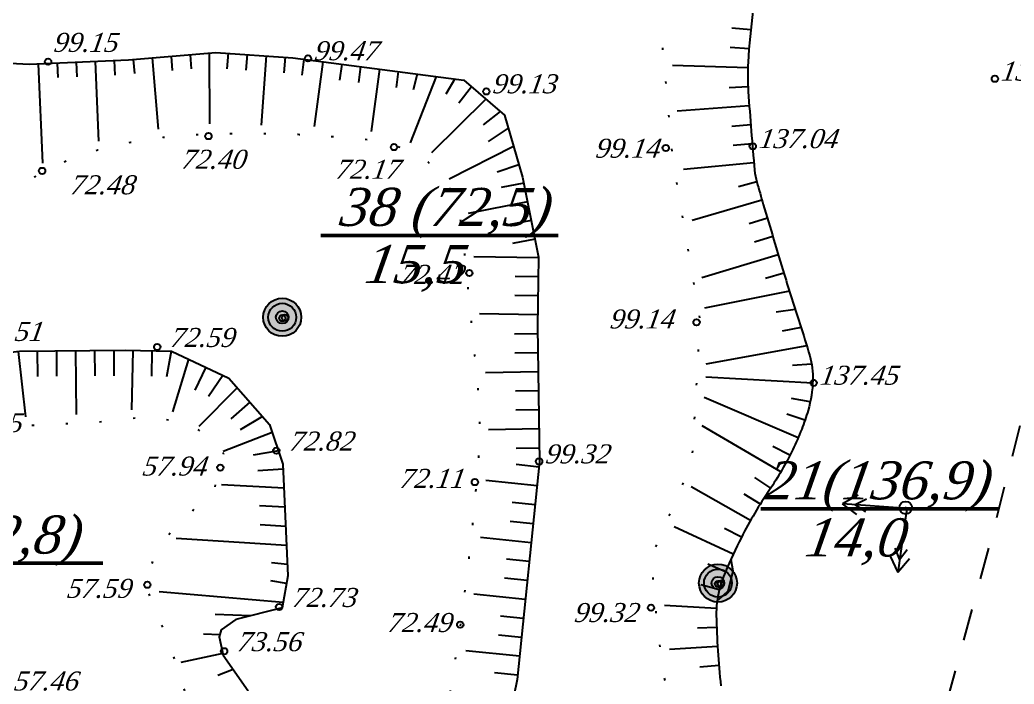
# Model space of a CAD drawing. Header units: millimetres. Extents: x 1400 to 7029, y -1119 to 1612.
# Drawn here: x 3256.32 to 3303.33, y 1404.72 to 1436.14 of the extents above; entities that cross this region are included whole.
import ezdxf

# ---------------------------------------------------------------- set-up
doc = ezdxf.new("R2010")
doc.units = ezdxf.units.MM
doc.set_wipeout_variables(frame=1)
doc.linetypes.add('ADOT1', pattern=[1.6, 0.1, -1.5])
doc.linetypes.add('AHIDDEN2', pattern=[3, 1.5, -1.5])
for name, color, linetype in [('01_Горизонт_44', 7, 'Continuous'), ('01_Горизонт_58', 7, 'Continuous'), ('01_Горизонт_72', 7, 'Continuous'), ('01_Горизонт_86', 7, 'Continuous'), ('01_Північ', 7, 'Continuous'), ('02_Горизонт_100', 7, 'Continuous'), ('02_Горизонт_112', 7, 'Continuous'), ('НАДЗЕМКА', 7, 'Continuous'), ('ПИКЕТЫ', 7, 'Continuous'), ('РАСТИТ', 7, 'Continuous'), ('Скважины', 7, 'Continuous')]:
    doc.layers.add(name, color=color, linetype=linetype)
doc.styles.add('universw', font='timesi.ttf', dxfattribs={"oblique": 10})

# ---------------------------------------------------------------- blocks, each defined once
blk = doc.blocks.new('108')
at = {"color": 0, "linetype": 'Continuous', "lineweight": 0}
blk.add_wipeout([(0.506, -0.115), (0.515, -0.061), (0.519, -0.007), (0.517, 0.047), (0.509, 0.101), (0.496, 0.154), (0.477, 0.205), (0.453, 0.253), (0.424, 0.299), (0.39, 0.342), (0.352, 0.381), (0.31, 0.416), (0.265, 0.446), (0.217, 0.471), (0.166, 0.491), (0.114, 0.506), (0.06, 0.515), (0.006, 0.519), (-0.048, 0.517), (-0.102, 0.509), (-0.155, 0.496), (-0.206, 0.477), (-0.255, 0.453), (-0.301, 0.424), (-0.343, 0.39), (-0.382, 0.352), (-0.417, 0.31), (-0.447, 0.265), (-0.472, 0.217), (-0.493, 0.166), (-0.507, 0.114), (-0.517, 0.06), (-0.52, 0.006), (-0.518, -0.048), (-0.51, -0.102), (-0.497, -0.155), (-0.478, -0.206), (-0.454, -0.255), (-0.425, -0.301), (-0.391, -0.343), (-0.353, -0.382), (-0.311, -0.417), (-0.266, -0.447), (-0.218, -0.472), (-0.167, -0.493), (-0.115, -0.507), (-0.061, -0.517), (-0.007, -0.52), (0.047, -0.518), (0.101, -0.51), (0.154, -0.497), (0.205, -0.478), (0.253, -0.454), (0.299, -0.425), (0.342, -0.391), (0.381, -0.353), (0.416, -0.311), (0.446, -0.266), (0.471, -0.218), (0.492, -0.167)], dxfattribs=at)
at = {"linetype": 'Continuous'}
h = blk.add_hatch(color=0, dxfattribs=at)
edge = h.paths.add_edge_path()
edge.add_arc((0, 0), 0.0196, 0, 360)
at = {"color": 0, "linetype": 'Continuous'}
for radius in [0.5, 0.0196]:
    blk.add_circle((0, 0), radius, dxfattribs=at)
blk = doc.blocks.new('115_3')
at = {"color": 0, "linetype": 'Continuous'}
for p, q in [((0, 0), (5.1, 0)), ((3.223, 0.492), (4.098, 0)), ((3.223, -0.492), (4.098, 0)), ((3.907, 0.759), (5.1, 0)), ((3.907, -0.759), (5.1, 0))]:
    blk.add_line(p, q, dxfattribs=at)

msp = doc.modelspace()

# ---------------------------------------------------------------- hatches: boundary and pattern name
at = {"layer": 'Скважины', "linetype": 'Continuous'}
for color, points in [(3, [(3269.6207, 1422.0718, 1), (3267.8207, 1422.0718, 1)]), (3, [(3269.0207, 1422.0718, 1), (3268.4207, 1422.0718, 1)]), (0, [(3290.2285, 1409.495, 1), (3288.4285, 1409.495, 1)]), (7, [(3289.6285, 1409.495, 1), (3289.0285, 1409.495, 1)])]:
    msp.add_hatch(color=color, dxfattribs=at).paths.add_polyline_path(points)

# ---------------------------------------------------------------- linework, layer by layer
at = {"layer": '01_Горизонт_58', "color": 0, "linetype": 'Continuous'}
for p, q in [((3256.2304, 1420.46), (3256.5821, 1417.3578)), ((3257.1344, 1420.4757), (3257.1454, 1419.2758)), ((3258.0389, 1420.484), (3258.0499, 1419.2841)), ((3258.9434, 1420.4923), (3258.9711, 1417.4695)), ((3259.8479, 1420.5006), (3259.8589, 1419.3006)), ((3260.7524, 1420.5089), (3260.7633, 1419.3089)), ((3261.6568, 1420.5063), (3261.5983, 1417.6985)), ((3262.5611, 1420.4874), (3262.5361, 1419.2877)), ((3263.4654, 1420.4686), (3263.2457, 1419.2564)), ((3264.2852, 1420.0916), (3263.5377, 1417.5959)), ((3265.1026, 1419.7041), (3264.5885, 1418.6198)), ((3265.9199, 1419.3167), (3265.2286, 1418.3164)), ((3266.5898, 1418.7341), (3264.7737, 1416.9099)), ((3267.1858, 1418.0537), (3266.2831, 1417.263)), ((3267.7818, 1417.3733), (3266.7358, 1416.7462)), ((3268.2447, 1416.6159), (3265.9224, 1415.7263)), ((3268.5373, 1415.76), (3267.342, 1415.5468)), ((3268.7675, 1414.8923), (3267.5703, 1414.8019)), ((3268.8077, 1413.9887), (3265.8421, 1414.1379)), ((3268.848, 1413.085), (3267.6436, 1413.1568)), ((3268.8882, 1412.1814), (3267.6838, 1412.2545)), ((3268.9285, 1411.2778), (3263.712, 1411.6131)), ((3268.9687, 1410.3741), (3268.2143, 1410.4563)), ((3268.9263, 1409.4761), (3268.1884, 1409.6104)), ((3268.7643, 1408.5862), (3262.9051, 1409.0907)), ((3267.215, 1407.9549), (3265.5546, 1408.0041)), ((3265.7665, 1407.0466), (3264.9949, 1407.0762)), ((3265.9086, 1406.1631), (3263.9211, 1405.7442)), ((3266.4009, 1405.411), (3265.6813, 1405.1305))]:
    msp.add_line(p, q, dxfattribs=at)
at = {"layer": '01_Горизонт_58', "color": 0, "linetype": 'ADOT1', "flags": 128}
msp.add_lwpolyline([(3246.5929, 1328.3785), (3247.0099, 1331.4339), (3248.3724, 1336.9337), (3249.9871, 1342.7861), (3250.5988, 1344.8693), (3253.1649, 1353.4763), (3255.0119, 1359.0825), (3256.1485, 1366.3209), (3257.5748, 1373.3798), (3259.1376, 1380.2633), (3262.4856, 1390.5925), (3263.6223, 1395.2052), (3264.4037, 1399.605), (3264.5457, 1403.0822), (3263.4104, 1406.5944), (3262.2738, 1409.362), (3262.7, 1410.8523), (3263.6946, 1412.2716), (3265.4705, 1413.7618), (3265.9678, 1415.6069), (3264.547, 1416.9552), (3262.4869, 1417.381), (3260.0006, 1417.0972), (3253.8913, 1416.8133), (3252.3995, 1416.3875), (3247.2848, 1415.394), (3244.4259, 1414.6959), (3241.7264, 1415.6185), (3238.7428, 1418.2441), (3236.3986, 1421.2956), (3233.9122, 1426.405), (3232.2784, 1429.4565), (3226.986, 1438.9658), (3225.2101, 1441.8753), (3225.7071, 1447.0696)], dxfattribs=at)
at = {"layer": '01_Горизонт_58', "color": 0, "linetype": 'Continuous', "flags": 128}
msp.add_lwpolyline([(3225.716, 1447.0072), (3227.5717, 1444.2059), (3233.0978, 1433.7831), (3239.5628, 1422.1071), (3241.7106, 1420.1797), (3243.4943, 1419.3796), (3250.2289, 1419.7797), (3256.3014, 1420.4681), (3261.293, 1420.5138), (3263.4911, 1420.4681), (3266.193, 1419.1872), (3268.1164, 1416.9913), (3268.7575, 1415.1157), (3268.9925, 1409.8399), (3268.7178, 1408.3302), (3266.5196, 1407.7813), (3265.8327, 1407.2781), (3265.7411, 1406.9578), (3265.9243, 1406.0886), (3267.115, 1404.396)], dxfattribs=at)
at = {"layer": '01_Горизонт_58', "color": 7, "linetype": 'Continuous'}
for centre in [(3262.8103, 1420.6665), (3268.4443, 1415.7645), (3265.7923, 1414.9605), (3262.3423, 1409.4165), (3268.5763, 1408.3665), (3265.9753, 1406.2755)]:
    msp.add_circle(centre, 0.15, dxfattribs=at)
at = {"layer": '01_Горизонт_72', "linetype": 'Continuous'}
for p, q in [((3264.3635, 1434.494), (3264.4204, 1433.8274)), ((3265.2605, 1434.5705), (3265.275, 1431.2264)), ((3266.1582, 1434.5586), (3266.1073, 1433.8245)), ((3267.0564, 1434.4963), (3267.0054, 1433.7622)), ((3257.1759, 1434.0619), (3257.3776, 1429.3669)), ((3258.0753, 1434.1005), (3258.1048, 1433.4139)), ((3258.9748, 1434.1392), (3259.0043, 1433.4525)), ((3259.8742, 1434.1778), (3260.0364, 1430.4038)), ((3260.7737, 1434.2165), (3260.8032, 1433.5298)), ((3261.6725, 1434.2645), (3261.7293, 1433.598)), ((3262.5695, 1434.341), (3262.8573, 1430.9658)), ((3263.4665, 1434.4175), (3263.5234, 1433.751)), ((3267.9545, 1434.434), (3267.7277, 1431.1646)), ((3268.8526, 1434.3717), (3268.8013, 1433.6326)), ((3269.7475, 1434.2772), (3269.6487, 1433.5218)), ((3270.6401, 1434.1605), (3270.2391, 1431.0924)), ((3271.5328, 1434.0438), (3271.4341, 1433.2885)), ((3272.4255, 1433.9272), (3272.3268, 1433.1718)), ((3273.3182, 1433.8105), (3272.9328, 1430.8623)), ((3274.2108, 1433.6938), (3274.1121, 1432.9384)), ((3275.1035, 1433.5771), (3274.9121, 1432.8339)), ((3275.9962, 1433.4605), (3274.7685, 1430.3314)), ((3276.8889, 1433.3438), (3276.4577, 1432.6319)), ((3277.6704, 1432.9798), (3277.0722, 1432.2028)), ((3278.3505, 1432.3898), (3275.7883, 1429.8533)), ((3279.0305, 1431.7999), (3278.2278, 1431.1794)), ((3279.4104, 1431.0172), (3278.4603, 1430.387)), ((3279.6638, 1430.1534), (3276.6207, 1428.6059)), ((3279.9173, 1429.2895), (3278.8879, 1428.9297)), ((3280.1462, 1428.4196), (3279.0732, 1428.2048)), ((3280.3229, 1427.5369), (3277.5153, 1426.9748)), ((3280.4996, 1426.6541), (3279.4267, 1426.4393)), ((3280.6764, 1425.7714), (3279.6034, 1425.5566)), ((3280.8457, 1424.8879), (3277.7812, 1424.9344)), ((3280.8321, 1423.9878), (3279.7393, 1424.0044)), ((3280.8184, 1423.0876), (3279.7257, 1423.1042)), ((3280.8048, 1422.1874), (3278.056, 1422.2291)), ((3280.8005, 1421.2873), (3279.7064, 1421.2707)), ((3280.8142, 1420.3871), (3279.72, 1420.3705)), ((3280.8278, 1419.487), (3278.335, 1419.4491)), ((3280.8415, 1418.5868), (3279.7474, 1418.5702)), ((3280.8552, 1417.6866), (3279.761, 1417.67)), ((3280.8688, 1416.7865), (3278.482, 1416.7502)), ((3280.8825, 1415.8863), (3279.7884, 1415.8697)), ((3280.8647, 1414.9875), (3279.7839, 1415.0994)), ((3280.772, 1414.092), (3278.3479, 1414.3431)), ((3280.6792, 1413.1966), (3279.5984, 1413.3085)), ((3280.5865, 1412.3011), (3279.5057, 1412.413)), ((3280.4938, 1411.4056), (3278.0915, 1411.6544)), ((3280.401, 1410.5101), (3279.3202, 1410.6221)), ((3280.3083, 1409.6147), (3279.2275, 1409.7266)), ((3280.2156, 1408.7192), (3277.7762, 1408.9718)), ((3280.1228, 1407.8237), (3279.042, 1407.9356)), ((3280.0301, 1406.9282), (3278.9493, 1407.0401)), ((3279.9374, 1406.0327), (3277.402, 1406.2953)), ((3279.8446, 1405.1373), (3278.7638, 1405.2492))]:
    msp.add_line(p, q, dxfattribs=at)
at = {"layer": '01_Горизонт_72', "linetype": 'Continuous', "flags": 128}
msp.add_lwpolyline([(3244.5508, 1446.4994), (3245.3849, 1445.5947), (3246.1261, 1444.4964), (3246.9414, 1441.6828), (3248.3845, 1437.2187), (3249.7466, 1434.4471), (3251.9157, 1434.2959), (3256.7585, 1434.044), (3261.4499, 1434.2455), (3265.5865, 1434.5983), (3269.2186, 1434.3463), (3277.3151, 1433.2881), (3279.232, 1431.6251), (3280.0896, 1428.7023), (3280.8463, 1424.9228), (3280.7958, 1421.5968), (3280.8921, 1415.2526), (3279.8245, 1404.9428), (3277.9739, 1395.8417), (3277.1865, 1392.8217)], dxfattribs=at)
at = {"layer": '01_Горизонт_72', "color": 7, "linetype": 'Continuous'}
for centre in [(3257.6488, 1434.1622), (3269.94, 1434.3178), (3278.3734, 1432.7533), (3265.2338, 1430.6418), (3274.0037, 1430.1212), (3257.3663, 1428.9983), (3277.5711, 1424.1632), (3280.8709, 1415.2453), (3277.8316, 1414.2721), (3277.1385, 1407.5262)]:
    msp.add_circle(centre, 0.15, dxfattribs=at)
at = {"layer": '01_Горизонт_86', "linetype": 'Continuous'}
for p, q in [((3264.3635, 1434.494), (3264.4204, 1433.8274)), ((3265.2605, 1434.5705), (3265.275, 1431.2264)), ((3266.1582, 1434.5586), (3266.1073, 1433.8245)), ((3267.0564, 1434.4963), (3267.0054, 1433.7622)), ((3257.1759, 1434.0619), (3257.3776, 1429.3669)), ((3258.0753, 1434.1005), (3258.1048, 1433.4139)), ((3258.9748, 1434.1392), (3259.0043, 1433.4525)), ((3259.8742, 1434.1778), (3260.0364, 1430.4038)), ((3260.7737, 1434.2165), (3260.8032, 1433.5298)), ((3261.6725, 1434.2645), (3261.7293, 1433.598)), ((3262.5695, 1434.341), (3262.8573, 1430.9658)), ((3263.4665, 1434.4175), (3263.5234, 1433.751)), ((3267.9545, 1434.434), (3267.7277, 1431.1646)), ((3268.8526, 1434.3717), (3268.8013, 1433.6326)), ((3269.7475, 1434.2772), (3269.6487, 1433.5218)), ((3270.6401, 1434.1605), (3270.2391, 1431.0924)), ((3271.5328, 1434.0438), (3271.4341, 1433.2885)), ((3272.4255, 1433.9272), (3272.3268, 1433.1718)), ((3273.3182, 1433.8105), (3272.9328, 1430.8623)), ((3274.2108, 1433.6938), (3274.1121, 1432.9384)), ((3275.1035, 1433.5771), (3274.9121, 1432.8339)), ((3275.9962, 1433.4605), (3274.7685, 1430.3314)), ((3276.8889, 1433.3438), (3276.4577, 1432.6319)), ((3277.6704, 1432.9798), (3277.0722, 1432.2028)), ((3278.3505, 1432.3898), (3275.7883, 1429.8533)), ((3279.0305, 1431.7999), (3278.2278, 1431.1794)), ((3279.4104, 1431.0172), (3278.4603, 1430.387)), ((3279.6638, 1430.1534), (3276.6207, 1428.6059)), ((3279.9173, 1429.2895), (3278.8879, 1428.9297)), ((3280.1462, 1428.4196), (3279.0732, 1428.2048)), ((3280.3229, 1427.5369), (3277.5153, 1426.9748)), ((3280.4996, 1426.6541), (3279.4267, 1426.4393)), ((3280.6764, 1425.7714), (3279.6034, 1425.5566)), ((3280.8457, 1424.8879), (3277.7812, 1424.9344)), ((3280.8321, 1423.9878), (3279.7393, 1424.0044)), ((3280.8184, 1423.0876), (3279.7257, 1423.1042)), ((3280.8048, 1422.1874), (3278.056, 1422.2291)), ((3280.8005, 1421.2873), (3279.7064, 1421.2707)), ((3280.8142, 1420.3871), (3279.72, 1420.3705)), ((3280.8278, 1419.487), (3278.335, 1419.4491)), ((3280.8415, 1418.5868), (3279.7474, 1418.5702)), ((3280.8552, 1417.6866), (3279.761, 1417.67)), ((3280.8688, 1416.7865), (3278.482, 1416.7502)), ((3280.8825, 1415.8863), (3279.7884, 1415.8697)), ((3280.8647, 1414.9875), (3279.7839, 1415.0994)), ((3280.772, 1414.092), (3278.3479, 1414.3431)), ((3280.6792, 1413.1966), (3279.5984, 1413.3085)), ((3280.5865, 1412.3011), (3279.5057, 1412.413)), ((3280.4938, 1411.4056), (3278.0915, 1411.6544)), ((3280.401, 1410.5101), (3279.3202, 1410.6221)), ((3280.3083, 1409.6147), (3279.2275, 1409.7266)), ((3280.2156, 1408.7192), (3277.7762, 1408.9718)), ((3280.1228, 1407.8237), (3279.042, 1407.9356)), ((3280.0301, 1406.9282), (3278.9493, 1407.0401)), ((3279.9374, 1406.0327), (3277.402, 1406.2953)), ((3279.8446, 1405.1373), (3278.7638, 1405.2492))]:
    msp.add_line(p, q, dxfattribs=at)
at = {"layer": '01_Горизонт_86', "linetype": 'Continuous', "flags": 128}
msp.add_lwpolyline([(3244.5508, 1446.4994), (3245.3849, 1445.5947), (3246.1261, 1444.4964), (3246.9414, 1441.6828), (3248.3845, 1437.2187), (3249.7466, 1434.4471), (3251.9157, 1434.2959), (3256.7585, 1434.044), (3261.4499, 1434.2455), (3265.5865, 1434.5983), (3269.2186, 1434.3463), (3277.3151, 1433.2881), (3279.232, 1431.6251), (3280.0896, 1428.7023), (3280.8463, 1424.9228), (3280.7958, 1421.5968), (3280.8921, 1415.2526), (3279.8245, 1404.9428), (3277.9739, 1395.8417), (3277.1865, 1392.8217)], dxfattribs=at)
at = {"layer": '01_Горизонт_86', "linetype": 'ADOT1', "flags": 128}
msp.add_lwpolyline([(3274.6316, 1393.3015, 0.0020134), (3274.9897, 1394.8329, 0.0089126), (3275.0631, 1395.1805, 0.0048449), (3276.0906, 1400.8161, 0.0050339), (3276.9722, 1406.2586, 0.0183134), (3277.9983, 1415.229, 0.0439116), (3277.9587, 1419.0003, 0.0003073), (3277.8183, 1420.4161, 0.0001973), (3277.5973, 1422.6209, 0.000379), (3277.4536, 1424.0383, 0.0002643), (3277.245, 1426.0703, 0.0905494), (3276.6254, 1428.1972, 0.1225295), (3275.5537, 1429.4493, 0.0745393), (3274.2335, 1430.1203, 0.0582693), (3272.3826, 1430.5052, 0.0051551), (3270.3191, 1430.6672, 0.0102771), (3269.282, 1430.7164, 0.0067247), (3266.7768, 1430.7501, 0.0090382), (3264.9129, 1430.7164, 0.0202118), (3263.1961, 1430.5847, 0.0183197), (3261.319, 1430.2941, 0.0277738), (3259.9182, 1429.9427, 0.0213223), (3258.1479, 1429.3085, 0.0531839), (3256.8701, 1428.6223, -0.0509763), (3255.5405, 1427.9006, -0.0411602), (3254.6976, 1427.6277, -0.023055), (3253.1446, 1427.3374, -0.0749534), (3251.3797, 1427.3568, -0.1437747), (3250.5372, 1427.7598, -0.0807594), (3249.8762, 1428.5808, -0.0431692), (3249.0573, 1430.3644, -0.0064624), (3247.7988, 1434.0246, -0.0125972), (3247.2252, 1435.9257, -0.0048742), (3246.6125, 1438.2461, 0.0049618), (3246.0103, 1440.5255, 0.0091363), (3245.1458, 1443.4602, 0.0755264), (3244.982, 1443.7944, 0.0018486), (3244.8649, 1443.9621, 0.0010531), (3244.6574, 1444.2552, 0.0007081), (3244.5883, 1444.3522, 0.00018), (3244.3157, 1444.7331, 0.0492161), (3244.0202, 1445.0701, 0.0324442), (3243.4956, 1445.5012)], format="xyb", dxfattribs=at)
at = {"layer": '01_Горизонт_86', "color": 7, "linetype": 'Continuous'}
for centre in [(3257.6488, 1434.1622), (3269.94, 1434.3178), (3278.3734, 1432.7533), (3265.2338, 1430.6418), (3274.0037, 1430.1212), (3257.3663, 1428.9983), (3277.5711, 1424.1632), (3280.8709, 1415.2453), (3277.8316, 1414.2721), (3277.1385, 1407.5262)]:
    msp.add_circle(centre, 0.15, dxfattribs=at)
at = {"layer": '01_Північ', "linetype": 'AHIDDEN2', "flags": 128}
msp.add_lwpolyline([(3358.3041, 1347.1006), (3350.7347, 1348.58), (3340.8617, 1349.9772), (3330.8241, 1351.9497), (3324.818, 1353.5935), (3319.3412, 1354.9823), (3311.0533, 1362.7358), (3300.6692, 1369.4398), (3294.4958, 1374.2283), (3293.8421, 1374.7361), (3295.1494, 1381.6286), (3298.4023, 1397.4654), (3302.2346, 1411.5023), (3308.5905, 1436.5416), (3314.5285, 1454.9299)], dxfattribs=at)
at = {"layer": '02_Горизонт_100', "color": 0, "linetype": 'Continuous'}
for p, q in [((3290.8754, 1435.6636), (3289.98, 1435.7549)), ((3290.7959, 1434.7662), (3289.8984, 1434.8338)), ((3290.7422, 1433.8668), (3287.1797, 1433.983)), ((3290.749, 1432.9661), (3289.85, 1432.9232)), ((3290.8091, 1432.0671), (3287.3961, 1431.8202)), ((3290.877, 1431.1686), (3289.9798, 1431.0979)), ((3290.9507, 1430.2706), (3290.054, 1430.1941)), ((3291.0303, 1429.3732), (3287.7021, 1429.0672)), ((3291.162, 1428.4833), (3290.2937, 1428.2466)), ((3291.4086, 1427.6167), (3288.1103, 1426.6514)), ((3291.6648, 1426.7529), (3290.8023, 1426.496)), ((3291.9227, 1425.8896), (3291.0606, 1425.6313)), ((3292.1819, 1425.0267), (3288.5702, 1423.9387)), ((3292.4425, 1424.1642), (3291.5811, 1423.9032)), ((3292.707, 1423.3029), (3288.6959, 1422.5094)), ((3292.9786, 1422.4438), (3292.0736, 1422.319)), ((3293.2569, 1421.5868), (3292.3663, 1421.4156)), ((3293.5256, 1420.7268), (3288.7585, 1419.8528)), ((3293.7582, 1419.857), (3292.8543, 1419.7915)), ((3293.8077, 1418.9594), (3288.7575, 1419.2333)), ((3293.1145, 1416.362), (3288.6768, 1418.2768)), ((3293.6889, 1418.0672), (3292.8041, 1418.2337)), ((3293.4411, 1417.2015), (3292.5896, 1417.4929)), ((3292.2982, 1414.7566), (3288.5786, 1416.9281)), ((3292.7302, 1415.5472), (3291.9285, 1415.9562)), ((3291.8222, 1413.9918), (3291.0719, 1414.4889)), ((3290.8716, 1412.4614), (3288.0637, 1414.0548)), ((3291.3318, 1413.236), (3290.5674, 1413.7111)), ((3290.0455, 1410.8604), (3287.255, 1412.1639)), ((3290.4427, 1411.6691), (3289.6428, 1412.0816)), ((3289.6803, 1410.0368), (3288.8506, 1410.3855)), ((3289.3934, 1409.1836), (3288.5213, 1409.4063)), ((3289.2563, 1408.2946), (3286.7961, 1408.4288)), ((3289.265, 1407.3939), (3288.3655, 1407.3632)), ((3289.3072, 1406.4939), (3287.0284, 1406.3579)), ((3289.3723, 1405.5952), (3288.4755, 1405.5187))]:
    msp.add_line(p, q, dxfattribs=at)
at = {"layer": '02_Горизонт_100', "color": 0, "linetype": 'ADOT1', "flags": 128}
msp.add_lwpolyline([(3213.3879, 1259.7428), (3222.6791, 1263.739), (3230.8088, 1267.6063), (3238.4224, 1270.958), (3242.8099, 1273.4073), (3246.6812, 1276.3722), (3249.1331, 1279.9817), (3253.2625, 1294.4196), (3255.5853, 1302.541), (3257.0047, 1309.1154), (3262.4891, 1325.7447), (3265.07, 1333.2215), (3268.038, 1341.9874), (3270.0382, 1351.2689), (3271.8448, 1358.359), (3274.2966, 1363.9021), (3276.1032, 1368.9296), (3278.0389, 1374.3438), (3281.7166, 1384.3988), (3284.2975, 1392.0045), (3286.4913, 1397.1609), (3287.5236, 1401.286), (3286.7493, 1405.2822), (3286.4913, 1407.2159), (3286.1686, 1410.6964), (3288.1043, 1415.2083), (3288.4914, 1421.9116), (3287.201, 1429.5173), (3286.5981, 1436.1318)], dxfattribs=at)
at = {"layer": '02_Горизонт_100', "color": 30, "linetype": 'Continuous', "flags": 128}
msp.add_lwpolyline([(3289.3606, 1408.7104), (3289.805, 1409.1311), (3290.0389, 1410.0659), (3289.9453, 1410.6035)], dxfattribs=at)
at = {"layer": '02_Горизонт_100', "color": 7, "linetype": 'Continuous'}
for centre in [(3290.9734, 1430.1593), (3286.8609, 1430.0814), (3288.3142, 1421.833), (3293.8514, 1418.9663), (3289.4571, 1409.4436), (3286.161, 1408.3329)]:
    msp.add_circle(centre, 0.15, dxfattribs=at)
at = {"layer": '02_Горизонт_112', "color": 0, "linetype": 'Continuous'}
for p, q in [((3290.8754, 1435.6636), (3289.98, 1435.7549)), ((3290.7959, 1434.7662), (3289.8984, 1434.8338)), ((3290.7422, 1433.8668), (3287.1797, 1433.983)), ((3290.749, 1432.9661), (3289.85, 1432.9232)), ((3290.8091, 1432.0671), (3287.3961, 1431.8202)), ((3290.877, 1431.1686), (3289.9798, 1431.0979)), ((3290.9507, 1430.2706), (3290.054, 1430.1941)), ((3291.0303, 1429.3732), (3287.7021, 1429.0672)), ((3291.162, 1428.4833), (3290.2937, 1428.2466)), ((3291.4086, 1427.6167), (3288.1103, 1426.6514)), ((3291.6648, 1426.7529), (3290.8023, 1426.496)), ((3291.9227, 1425.8896), (3291.0606, 1425.6313)), ((3292.1819, 1425.0267), (3288.5702, 1423.9387)), ((3292.4425, 1424.1642), (3291.5811, 1423.9032)), ((3292.707, 1423.3029), (3288.6959, 1422.5094)), ((3292.9786, 1422.4438), (3292.0736, 1422.319)), ((3293.2569, 1421.5868), (3292.3663, 1421.4156)), ((3293.5256, 1420.7268), (3288.7585, 1419.8528)), ((3293.7582, 1419.857), (3292.8543, 1419.7915)), ((3293.8077, 1418.9594), (3288.7575, 1419.2333)), ((3293.1145, 1416.362), (3288.6768, 1418.2768)), ((3293.6889, 1418.0672), (3292.8041, 1418.2337)), ((3293.4411, 1417.2015), (3292.5896, 1417.4929)), ((3292.2982, 1414.7566), (3288.5786, 1416.9281)), ((3292.7302, 1415.5472), (3291.9285, 1415.9562)), ((3291.8222, 1413.9918), (3291.0719, 1414.4889)), ((3290.8716, 1412.4614), (3288.0637, 1414.0548)), ((3291.3318, 1413.236), (3290.5674, 1413.7111)), ((3290.0455, 1410.8604), (3287.255, 1412.1639)), ((3290.4427, 1411.6691), (3289.6428, 1412.0816)), ((3289.6803, 1410.0368), (3288.8506, 1410.3855)), ((3289.3934, 1409.1836), (3288.5213, 1409.4063)), ((3289.2563, 1408.2946), (3286.7961, 1408.4288)), ((3289.265, 1407.3939), (3288.3655, 1407.3632)), ((3289.3072, 1406.4939), (3287.0284, 1406.3579)), ((3289.3723, 1405.5952), (3288.4755, 1405.5187))]:
    msp.add_line(p, q, dxfattribs=at)
at = {"layer": '02_Горизонт_112', "color": 0, "linetype": 'Continuous', "flags": 128}
msp.add_lwpolyline([(3290.9785, 1436.5587, 0.0177666), (3290.7543, 1434.1381, 0.0310361), (3290.7617, 1432.7456, 0.006714), (3291.0622, 1429.0314, 0.0440051), (3291.1653, 1428.4712, 0.0045685), (3291.4706, 1427.4065, 0.001473), (3292.4571, 1424.1161, 0.005698), (3293.1983, 1421.7668, -0.0088123), (3293.6681, 1420.2448, -0.0784217), (3293.8133, 1419.0912, -0.0629712), (3293.5873, 1417.664, -0.0226324), (3293.286, 1416.7786, -0.0199917), (3292.8607, 1415.8091, -0.0345806), (3291.7654, 1413.9067, 0.0290268), (3290.4358, 1411.6557, 0.0195121), (3289.6771, 1410.0293, 0.0380695), (3289.3863, 1409.1556, 0.0658747), (3289.2502, 1407.9638, 0.0236281), (3289.467, 1404.6392, 0.0240771)], format="xyb", dxfattribs=at)
at = {"layer": '02_Горизонт_112', "color": 0, "linetype": 'ADOT1', "flags": 128}
msp.add_lwpolyline([(3213.3879, 1259.7428), (3222.6791, 1263.739), (3230.8088, 1267.6063), (3238.4224, 1270.958), (3242.8099, 1273.4073), (3246.6812, 1276.3722), (3249.1331, 1279.9817), (3253.2625, 1294.4196), (3255.5853, 1302.541), (3257.0047, 1309.1154), (3262.4891, 1325.7447), (3265.07, 1333.2215), (3268.038, 1341.9874), (3270.0382, 1351.2689), (3271.8448, 1358.359), (3274.2966, 1363.9021), (3276.1032, 1368.9296), (3278.0389, 1374.3438), (3281.7166, 1384.3988), (3284.2975, 1392.0045), (3286.4913, 1397.1609), (3287.5236, 1401.286), (3286.7493, 1405.2822), (3286.4913, 1407.2159), (3286.1686, 1410.6964), (3288.1043, 1415.2083), (3288.4914, 1421.9116), (3287.201, 1429.5173), (3286.5981, 1436.1318)], dxfattribs=at)
at = {"layer": '02_Горизонт_112', "color": 30, "linetype": 'Continuous', "flags": 128}
msp.add_lwpolyline([(3289.3606, 1408.7104), (3289.805, 1409.1311), (3290.0389, 1410.0659), (3289.9453, 1410.6035)], dxfattribs=at)
at = {"layer": '02_Горизонт_112', "color": 7, "linetype": 'Continuous'}
for centre in [(3290.9734, 1430.1593), (3286.8609, 1430.0814), (3288.3142, 1421.833), (3293.8514, 1418.9663), (3289.4571, 1409.4436), (3286.161, 1408.3329)]:
    msp.add_circle(centre, 0.15, dxfattribs=at)
at = {"layer": 'ПИКЕТЫ', "color": 7, "linetype": 'Continuous'}
msp.add_circle((3302.4223, 1433.3536), 0.15, dxfattribs=at)
at = {"layer": 'Скважины', "color": 0, "linetype": 'Continuous', "lineweight": 50}
for p, q in [((3270.5498, 1425.9479), (3281.769, 1425.946)), ((3249.0262, 1410.4471), (3260.2453, 1410.4452))]:
    msp.add_line(p, q, dxfattribs=at)
at = {"layer": 'Скважины', "color": 3, "linetype": 'Continuous'}
for centre, radius in [((3268.7207, 1422.0718), 0.9), ((3268.7207, 1422.0718), 0.66), ((3268.7207, 1422.0718), 0.3), ((3268.7257, 1422.0315), 0.15), ((3268.8507, 1422.0466), 0.15)]:
    msp.add_circle(centre, radius, dxfattribs=at)
at = {"layer": 'Скважины', "color": 3}
msp.add_circle((3268.7257, 1422.0315), 0.15, dxfattribs=at)
at = {"layer": 'Скважины', "color": 0, "linetype": 'Continuous'}
for radius in [0.9, 0.66, 0.3]:
    msp.add_circle((3289.3285, 1409.495), radius, dxfattribs=at)
at = {"layer": 'Скважины', "color": 7, "linetype": 'Continuous'}
for centre in [(3289.3334, 1409.4548), (3289.4585, 1409.4699)]:
    msp.add_circle(centre, 0.15, dxfattribs=at)
at = {"layer": 'Скважины', "color": 7}
msp.add_circle((3289.3334, 1409.4548), 0.15, dxfattribs=at)

# ---------------------------------------------------------------- texts
at = {"layer": '01_Горизонт_44', "color": 7, "linetype": 'Continuous', "style": 'universw', "oblique": 10}
msp.add_text('57.46', height=0.9, dxfattribs=at).set_placement((3256.0093, 1404.4155))
at = {"layer": '01_Горизонт_58', "color": 7, "linetype": 'Continuous', "style": 'universw', "oblique": 10}
for s, p in [('72.51', (3254.3381, 1420.9524)), ('72.59', (3263.4103, 1420.6665)), ('57.5', (3254.0353, 1416.6345)), ('72.82', (3269.0443, 1415.7645)), ('57.94', (3262.0888, 1414.5826)), ('57.59', (3258.5205, 1408.7976)), ('72.73', (3269.1763, 1408.3665)), ('73.56', (3266.5753, 1406.2755))]:
    msp.add_text(s, height=0.9, dxfattribs=at).set_placement(p)
at = {"layer": '01_Горизонт_72', "color": 7, "linetype": 'Continuous', "style": 'universw', "oblique": 10}
for s, p in [('99.15', (3257.8829, 1434.6262)), ('99.47', (3270.2086, 1434.2311)), ('72.40', (3263.932, 1429.0942)), ('72.17', (3271.2272, 1428.6221)), ('72.48', (3258.6836, 1427.8877)), ('72.42', (3274.2623, 1423.6526)), ('99.32', (3281.1394, 1415.1586)), ('72.11', (3274.2623, 1414.0009)), ('72.49', (3273.685, 1407.1818))]:
    msp.add_text(s, height=0.9, dxfattribs=at).set_placement(p)
at = {"layer": '01_Горизонт_86', "color": 7, "linetype": 'Continuous', "style": 'universw', "oblique": 10}
for s, p in [('99.15', (3257.8829, 1434.6262)), ('99.47', (3270.2086, 1434.2311)), ('72.40', (3263.932, 1429.0942)), ('72.17', (3271.2272, 1428.6221)), ('72.48', (3258.6836, 1427.8877)), ('72.42', (3274.2623, 1423.6526)), ('99.32', (3281.1394, 1415.1586)), ('72.11', (3274.2623, 1414.0009)), ('72.49', (3273.685, 1407.1818))]:
    msp.add_text(s, height=0.9, dxfattribs=at).set_placement(p)
at = {"layer": '02_Горизонт_100', "color": 7, "linetype": 'Continuous', "style": 'universw', "oblique": 10}
for s, p in [('99.13', (3278.642, 1432.6667)), ('137.04', (3291.2419, 1430.0726)), ('99.14', (3283.5083, 1429.6187)), ('99.14', (3284.1906, 1421.5407)), ('137.45', (3294.1199, 1418.8796)), ('99.32', (3282.5022, 1407.6539))]:
    msp.add_text(s, height=0.9, dxfattribs=at).set_placement(p)
at = {"layer": '02_Горизонт_112', "color": 7, "linetype": 'Continuous', "style": 'universw', "oblique": 10}
for s, p in [('99.13', (3278.642, 1432.6667)), ('137.04', (3291.2419, 1430.0726)), ('99.14', (3283.5083, 1429.6187)), ('99.14', (3284.1906, 1421.5407)), ('137.45', (3294.1199, 1418.8796)), ('99.32', (3282.5022, 1407.6539))]:
    msp.add_text(s, height=0.9, dxfattribs=at).set_placement(p)
at = {"layer": 'ПИКЕТЫ', "color": 7, "linetype": 'Continuous', "style": 'universw', "oblique": 10}
msp.add_text('137.41', height=0.9, dxfattribs=at).set_placement((3302.6909, 1433.267))
at = {"layer": 'Скважины', "color": 7, "style": 'universw', "oblique": 10}
for s, p in [(' 38 (72,5)', (3270.6992, 1426.3916)), ('15,5', (3272.5609, 1423.6908)), ('  5 (42,8)', (3249.1755, 1410.8908))]:
    msp.add_text(s, height=1.8, dxfattribs=at).set_placement(p)

# ---------------------------------------------------------------- next in the draw order: block references
at = {"layer": 'НАДЗЕМКА', "color": 7, "linetype": 'Continuous', "xscale": 0.6, "yscale": 0.6, "zscale": 0.6}
msp.add_blockref('108', (3298.2073, 1413.0615), dxfattribs=at)

# ---------------------------------------------------------------- next in the draw order: linework, layer by layer
at = {"layer": 'РАСТИТ', "linetype": 'AHIDDEN2', "flags": 128}
msp.add_lwpolyline([(3358.3041, 1347.1006), (3350.7347, 1348.58), (3340.8617, 1349.9772), (3330.8241, 1351.9497), (3324.818, 1353.5935), (3319.3412, 1354.9823), (3311.0533, 1362.7358), (3300.6692, 1369.4398), (3294.4958, 1374.2283), (3293.8421, 1374.7361), (3295.1494, 1381.6286), (3298.4023, 1397.4654), (3302.2346, 1411.5023), (3308.5905, 1436.5416), (3314.5285, 1454.9299)], dxfattribs=at)
at = {"layer": 'Скважины', "color": 0, "linetype": 'Continuous', "lineweight": 50}
msp.add_line((3291.3604, 1413.0143), (3302.5795, 1413.0124), dxfattribs=at)

# ---------------------------------------------------------------- next in the draw order: block references
at = {"layer": 'НАДЗЕМКА', "color": 7, "xscale": 0.6, "yscale": 0.6, "zscale": 0.6}
for rotation in [175.8004, 261.8221]:
    msp.add_blockref('115_3', (3298.2625, 1413.023), dxfattribs=dict(at, rotation=rotation))

# ---------------------------------------------------------------- next in the draw order: texts
at = {"layer": 'Скважины', "color": 7, "style": 'universw', "oblique": 10}
for s, p in [('21(136,9)', (3291.5098, 1413.458)), ('14,0', (3293.3714, 1410.7572))]:
    msp.add_text(s, height=1.8, dxfattribs=at).set_placement(p)

doc.saveas('drawing.dxf')
